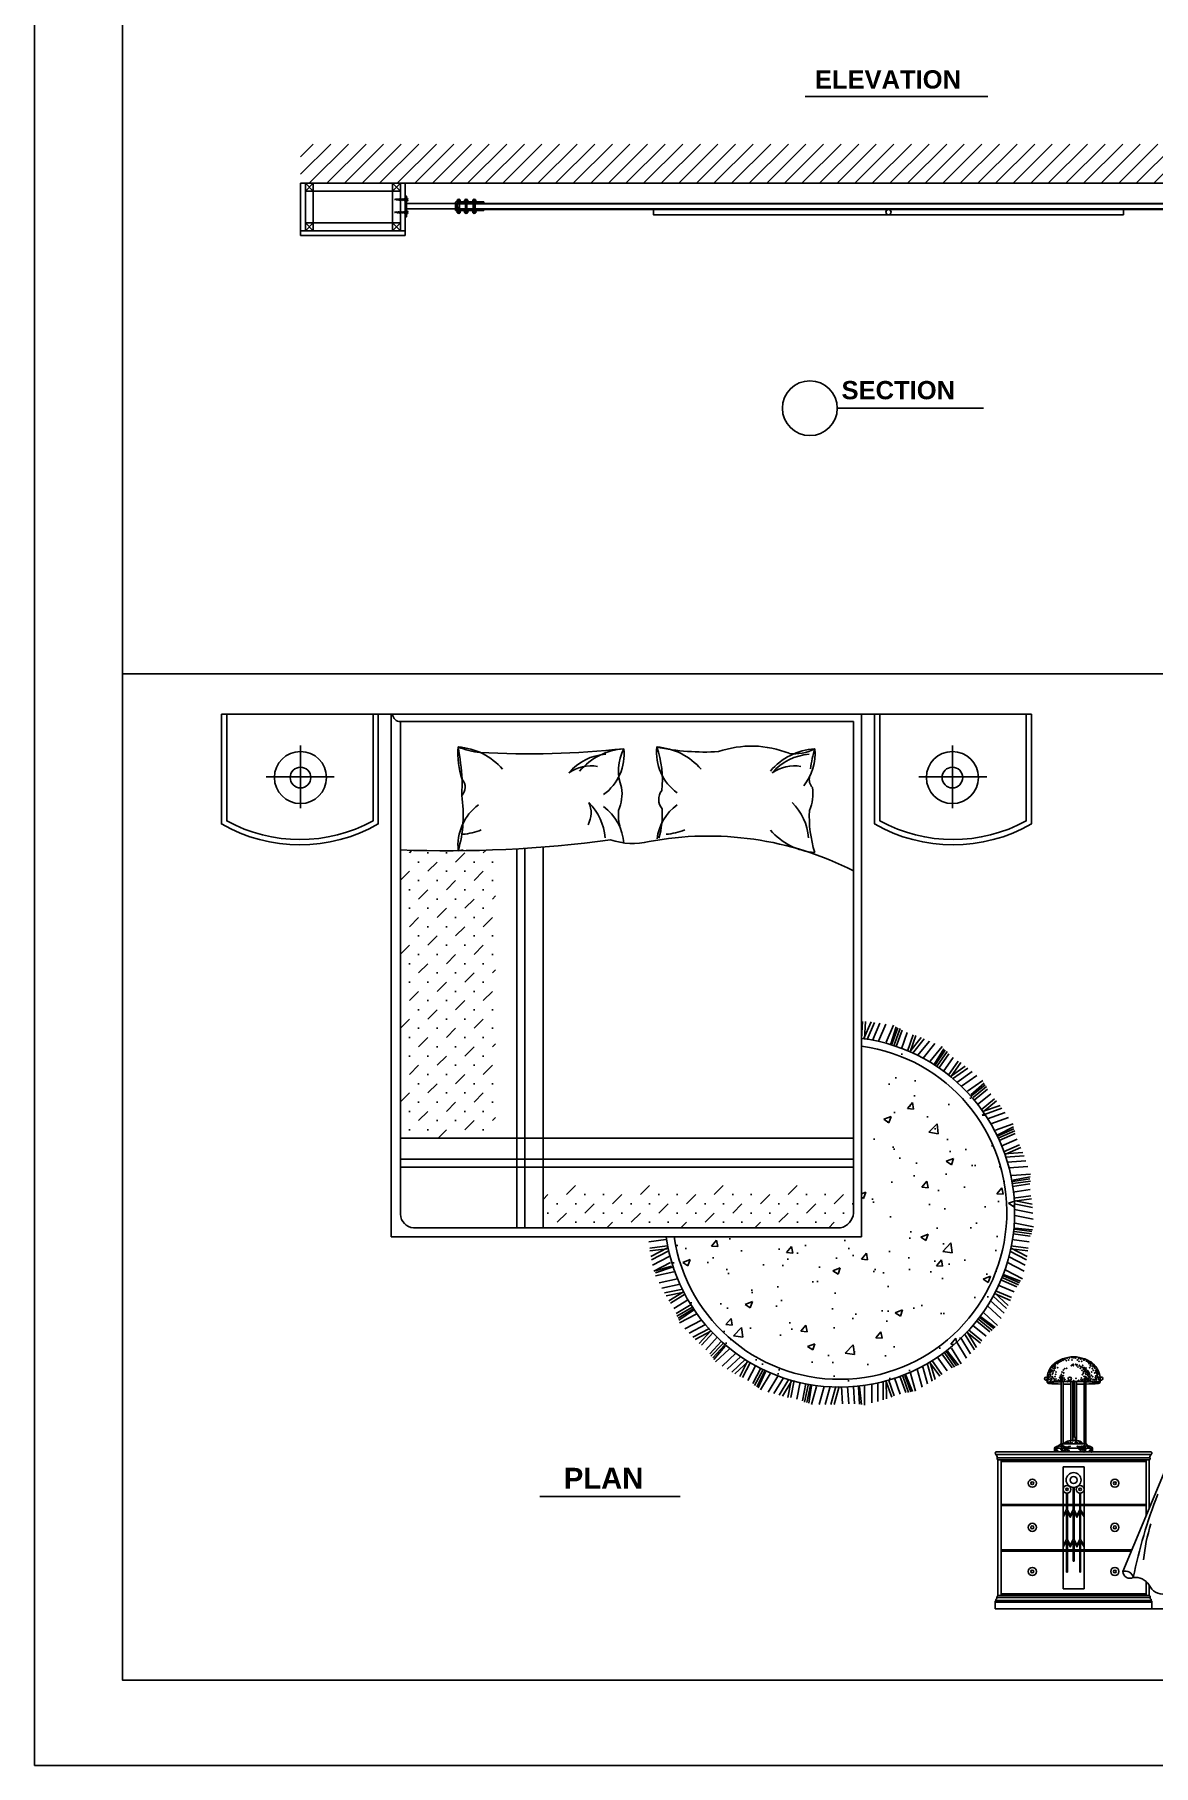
# Model space of a CAD drawing. Header units: inches. Extents: x 6.7 to 49.2, y 11 to 35.8.
# Drawn here: x 28.21 to 32.49, y 11.05 to 17.67 of the extents above; entities that cross this region are included whole.
import ezdxf

# ---------------------------------------------------------------- set-up
doc = ezdxf.new("R2010")
doc.units = ezdxf.units.IN
doc.header["$MEASUREMENT"] = 0
for name, color, linetype in [('02', 2, 'Continuous'), ('1', 1, 'Continuous'), ('4', 4, 'Continuous'), ('8', 8, 'Continuous'), ('kadrbm', 4, 'Continuous')]:
    doc.layers.add(name, color=color, linetype=linetype)
doc.styles.add('HT', font='swisseb.ttf')

# ---------------------------------------------------------------- blocks, each defined once
blk = doc.blocks.new('kadrbm')
at = {"layer": 'kadrbm', "color": 4}
blk.add_lwpolyline([(0, 0), (0, 24.7972), (21, 24.7972), (21, 0), (0, 0)], close=True, dxfattribs=at)
blk.add_lwpolyline([(20.6631, 0.3257), (20.6631, 24.4603), (0.3369, 24.4603), (0.3369, 0.3257), (20.6631, 0.3257)], dxfattribs=at)

msp = doc.modelspace()

# ---------------------------------------------------------------- hatches: boundary and pattern name
at = {"layer": '8'}
h = msp.add_hatch(dxfattribs=at)
h.set_pattern_fill('ANSI31', color=256, scale=0.015, style=0)
h.set_pattern_definition([(45, (-6.398453, 16.870983), (-0.03367596, 0.03367596), [])])
h.paths.add_polyline_path([(29.2278, 17.253), (29.2278, 17.103), (29.2578, 17.103), (33.7278, 17.103), (33.7278, 17.253)])
h = msp.add_hatch(dxfattribs=at)
h.set_pattern_fill('MUDST', color=256, scale=0.2, angle=45, style=0)
h.set_pattern_definition([(45, (24.16403, 7.15021), (0.03535534, 0.10606602), [0.05, -0.05, 0, -0.05, 0, -0.05])])
h.paths.add_polyline_path([(31.2939, 13.1037, 0.325595), (31.3439, 13.1606), (31.3439, 13.2658), (30.1561, 13.2658), (30.1561, 13.1037)])
h.paths.add_polyline_path([(29.9742, 14.5512, -0.019127), (29.6098, 14.5506), (29.6098, 13.4476), (29.9742, 13.4476)])
h = msp.add_hatch(dxfattribs=at)
h.set_pattern_fill('AR-CONC', color=256, scale=0.04, style=0)
h.set_pattern_definition([(50, (24.4121, -7.42463), (0.286904, -0.0251009), [0.03, -0.33]), (355, (24.4121, -7.42463), (-0.0555005, 0.300877), [0.024, -0.264]), (100.4514, (24.436, -7.42672), (0.2314038, 0.2757758), [0.025496, -0.280457]), (46.1842, (24.4121, -7.34463), (0.4268964, -0.0662076), [0.045, -0.495]), (96.6356, (24.44767, -7.35015), (0.373865, 0.389647), [0.038244, -0.420685]), (351.1842, (24.4121, -7.34463), (0.373865, 0.3896474), [0.036, -0.396]), (21, (24.4521, -7.36463), (0.2387628, -0.1610476), [0.03, -0.33]), (326, (24.4521, -7.36463), (0.097326, 0.29006), [0.024, -0.264]), (71.4514, (24.472, -7.37805), (0.336089, 0.1290122), [0.025496, -0.280457]), (37.5, (24.41209, -7.42463), (0.00486394, 0.13315754), [0, -0.2608, 0, -0.268, 0, -0.265]), (7.5, (24.4121, -7.42463), (0.1052278, 0.1577647), [0, -0.1528, 0, -0.2548, 0, -0.101]), (327.5, (24.32289, -7.42463), (0.21352897, -0.00902195), [0, -0.1, 0, -0.312, 0, -0.414]), (317.5, (24.2829, -7.42463), (0.2332745, 0.040042), [0, -0.13, 0, -0.2072, 0, -0.294])])
h.paths.add_polyline_path([(31.3748, 13.0701), (30.6268, 13.0701, 2.020977), (31.3748, 13.8293)])

# ---------------------------------------------------------------- linework, layer by layer
at = {"layer": '02'}
for p, q in [((31.1587, 17.4356), (31.8587, 17.4356)), ((29.2458, 17.103), (29.2458, 16.921)), ((29.2758, 17.103), (29.2458, 17.073)), ((29.2758, 17.073), (29.2458, 17.103)), ((29.2758, 17.103), (29.2758, 16.921)), ((29.5798, 17.103), (29.6098, 17.073)), ((29.5798, 17.073), (29.6098, 17.103)), ((29.5798, 17.103), (29.5798, 16.921)), ((29.6098, 17.103), (29.6098, 16.921)), ((29.5911, 17.0393), (29.5917, 17.0419)), ((29.5935, 17.0423), (29.5917, 17.0419)), ((29.5929, 17.04), (29.5935, 17.0423)), ((29.5929, 17.04), (29.5943, 17.039)), ((29.5949, 17.0416), (29.5935, 17.0423)), ((29.5943, 17.039), (29.5949, 17.0416)), ((29.5943, 17.039), (29.596, 17.0396)), ((29.5968, 17.0426), (29.5949, 17.0416)), ((29.596, 17.0396), (29.5968, 17.0426)), ((29.596, 17.0396), (29.5974, 17.0387)), ((29.5974, 17.0387), (29.5983, 17.042)), ((29.5974, 17.0387), (29.5992, 17.0393)), ((29.6001, 17.043), (29.5983, 17.042)), ((29.5992, 17.0393), (29.6001, 17.043)), ((29.5992, 17.0393), (29.6006, 17.0384)), ((29.6016, 17.0423), (29.6001, 17.043)), ((29.6006, 17.0384), (29.6016, 17.0425)), ((29.6006, 17.0384), (29.6024, 17.039)), ((29.6035, 17.0433), (29.6016, 17.0423)), ((29.6024, 17.039), (29.6035, 17.0433)), ((29.6038, 17.0381), (29.6049, 17.0426)), ((29.6038, 17.0381), (29.6056, 17.0387)), ((29.6068, 17.0436), (29.6049, 17.0426)), ((29.6056, 17.0387), (29.6068, 17.0436)), ((29.6056, 17.0387), (29.6069, 17.0378)), ((29.6082, 17.043), (29.6068, 17.0436)), ((29.6069, 17.0378), (29.6082, 17.043)), ((29.6101, 17.044), (29.6082, 17.043)), ((29.6087, 17.0384), (29.6101, 17.044)), ((29.6087, 17.0384), (29.6101, 17.0375)), ((29.6166, 17.0375), (29.6101, 17.044)), ((29.6101, 17.0375), (29.6115, 17.0432)), ((29.6101, 17.0375), (29.6119, 17.0383)), ((29.6119, 17.0383), (29.6134, 17.044)), ((29.6119, 17.0383), (29.6134, 17.0375)), ((29.6134, 17.0375), (29.6148, 17.0432)), ((29.6134, 17.0375), (29.6152, 17.0383)), ((29.6166, 17.044), (29.6148, 17.0432)), ((29.618, 17.0432), (29.6166, 17.044)), ((29.6166, 17.0375), (29.618, 17.0432)), ((29.6166, 17.0375), (29.6184, 17.0383)), ((29.6184, 17.0383), (29.6198, 17.044)), ((29.6184, 17.0383), (29.6198, 17.0375)), ((29.6263, 17.0375), (29.6198, 17.044)), ((29.6198, 17.0375), (29.6213, 17.0432)), ((29.6198, 17.0375), (29.6217, 17.0383)), ((29.6231, 17.044), (29.6213, 17.0432)), ((29.6217, 17.0383), (29.6231, 17.0375)), ((29.6245, 17.0432), (29.6231, 17.044)), ((29.6231, 17.0375), (29.6245, 17.0432)), ((29.6231, 17.0375), (29.6249, 17.0383)), ((29.6263, 17.044), (29.6245, 17.0432)), ((29.6249, 17.0383), (29.6263, 17.044)), ((29.638, 17.0414), (29.6263, 17.044)), ((29.6263, 17.0375), (29.6328, 17.0375)), ((29.6328, 17.0541), (29.6327, 17.0048)), ((29.8203, 17.0002), (29.8203, 17.0294)), ((29.8223, 17.0314), (29.9288, 17.0314)), ((29.8267, 17.0383), (29.8298, 16.9982)), ((29.8353, 17.01), (29.8353, 17.0314)), ((29.8584, 17.0383), (29.8584, 16.9913)), ((29.8643, 17.0383), (29.8643, 16.9913)), ((29.8865, 17.0383), (29.8896, 16.9982)), ((29.8951, 17.0099), (29.8951, 17.0314)), ((29.9288, 17.0264), (29.9288, 17.0314)), ((29.5911, 16.9902), (29.5917, 16.9928)), ((29.5935, 16.9932), (29.5917, 16.9928)), ((29.5929, 16.9908), (29.5935, 16.9932)), ((29.5929, 16.9908), (29.5943, 16.9899)), ((29.5949, 16.9925), (29.5935, 16.9932)), ((29.5943, 16.9899), (29.5949, 16.9925)), ((29.5943, 16.9899), (29.596, 16.9905)), ((29.5968, 16.9935), (29.5949, 16.9925)), ((29.596, 16.9905), (29.5968, 16.9935)), ((29.596, 16.9905), (29.5974, 16.9896)), ((29.5974, 16.9896), (29.5983, 16.9929)), ((29.5974, 16.9896), (29.5992, 16.9902)), ((29.6001, 16.9939), (29.5983, 16.9929)), ((29.5992, 16.9902), (29.6001, 16.9939)), ((29.5992, 16.9902), (29.6006, 16.9893)), ((29.6016, 16.9932), (29.6001, 16.9939)), ((29.6006, 16.9893), (29.6016, 16.9934)), ((29.6006, 16.9893), (29.6024, 16.9899)), ((29.6035, 16.9942), (29.6016, 16.9932)), ((29.6024, 16.9899), (29.6035, 16.9942)), ((29.6049, 16.9935), (29.6035, 16.9942)), ((29.6038, 16.989), (29.6049, 16.9935)), ((29.6038, 16.989), (29.6056, 16.9896)), ((29.6068, 16.9945), (29.6049, 16.9935)), ((29.6056, 16.9896), (29.6068, 16.9945)), ((29.6082, 16.9939), (29.6068, 16.9945)), ((29.6069, 16.9887), (29.6082, 16.9939)), ((29.6101, 16.9949), (29.6082, 16.9939)), ((29.6087, 16.9893), (29.6101, 16.9949)), ((29.6087, 16.9893), (29.6101, 16.9884)), ((29.6166, 16.9884), (29.6101, 16.9949)), ((29.6101, 16.9884), (29.6115, 16.9941)), ((29.6101, 16.9884), (29.6119, 16.9892)), ((29.6134, 16.9949), (29.6115, 16.9941)), ((29.6119, 16.9892), (29.6134, 16.9949)), ((29.6119, 16.9892), (29.6134, 16.9884)), ((29.6148, 16.9941), (29.6134, 16.9949)), ((29.6134, 16.9884), (29.6152, 16.9892)), ((29.6166, 16.9949), (29.6148, 16.9941)), ((29.6152, 16.9892), (29.6166, 16.9949)), ((29.618, 16.9941), (29.6166, 16.9949)), ((29.6166, 16.9884), (29.6184, 16.9892)), ((29.6184, 16.9892), (29.6198, 16.9949)), ((29.6184, 16.9892), (29.6198, 16.9884)), ((29.6263, 16.9884), (29.6198, 16.9949)), ((29.6198, 16.9884), (29.6213, 16.9941)), ((29.6198, 16.9884), (29.6217, 16.9892)), ((29.6231, 16.9949), (29.6213, 16.9941)), ((29.6217, 16.9892), (29.6231, 16.9949)), ((29.6217, 16.9892), (29.6231, 16.9884)), ((29.6245, 16.9941), (29.6231, 16.9949)), ((29.6231, 16.9884), (29.6249, 16.9892)), ((29.6263, 16.9949), (29.6245, 16.9941)), ((29.6249, 16.9892), (29.6263, 16.9949)), ((29.6328, 16.9949), (29.6263, 16.9949)), ((29.6263, 16.9884), (29.6328, 16.9884)), ((29.6328, 17.0254), (29.8203, 17.0254)), ((29.8203, 17.0048), (29.6328, 17.0048)), ((29.8223, 16.9982), (29.9288, 16.9982)), ((29.8259, 17.0267), (33.3228, 17.0254)), ((29.8259, 17.0027), (29.8259, 17.0267)), ((29.8259, 17.0237), (33.1304, 17.0237)), ((33.3228, 17.0048), (29.8259, 17.0057)), ((33.1304, 17.0027), (29.8259, 17.0027)), ((29.9288, 16.9982), (29.9288, 17.0024)), ((31.4028, 17.0057), (31.4028, 17.0027)), ((31.5528, 17.0057), (31.5528, 17.0027)), ((29.6278, 16.921), (29.2278, 16.921)), ((29.2758, 16.951), (29.2458, 16.921)), ((29.2758, 16.921), (29.2458, 16.951)), ((29.5798, 16.951), (29.6098, 16.921)), ((29.5798, 16.921), (29.6098, 16.951)), ((31.2819, 16.2418), (31.8419, 16.2418)), ((29.2272, 14.9509), (29.2272, 14.7104)), ((31.7224, 14.9509), (31.7224, 14.7104)), ((29.0956, 14.8307), (29.3561, 14.8307)), ((31.854, 14.8307), (31.5934, 14.8307)), ((30.0551, 14.5551), (30.0551, 13.1037)), ((30.0854, 14.5569), (30.0854, 13.1037)), ((30.1561, 14.5619), (30.1561, 13.1037)), ((31.3787, 13.8937), (31.3745, 13.8274)), ((31.3828, 13.8264), (31.4112, 13.8921)), ((31.3899, 13.8942), (31.3857, 13.8278)), ((31.3957, 13.8246), (31.4241, 13.8903)), ((31.4165, 13.8216), (31.4449, 13.8873)), ((31.4392, 13.8184), (31.4676, 13.8841)), ((31.4689, 13.8143), (31.4973, 13.88)), ((31.5068, 13.8737), (31.4873, 13.809)), ((31.5132, 13.8698), (31.4912, 13.8071)), ((31.5219, 13.867), (31.4992, 13.8045)), ((31.5297, 13.8604), (31.5078, 13.7976)), ((31.5499, 13.8515), (31.5279, 13.7888)), ((31.5722, 13.8428), (31.5503, 13.7801)), ((31.558, 13.7769), (31.6031, 13.8325)), ((31.5831, 13.8403), (31.5612, 13.7775)), ((31.5699, 13.7717), (31.615, 13.8273)), ((31.5891, 13.7633), (31.6342, 13.8189)), ((31.6102, 13.754), (31.6553, 13.8097)), ((31.6376, 13.742), (31.6827, 13.7976)), ((31.6902, 13.7891), (31.654, 13.732)), ((31.6952, 13.7836), (31.6572, 13.7291)), ((31.7029, 13.7785), (31.6642, 13.7245)), ((31.7087, 13.77), (31.6706, 13.7155)), ((31.7257, 13.7561), (31.6876, 13.7016)), ((31.7448, 13.7417), (31.7068, 13.6871)), ((31.7134, 13.682), (31.7718, 13.7234)), ((31.7546, 13.7363), (31.7166, 13.6817)), ((31.7234, 13.6738), (31.7818, 13.7152)), ((31.7396, 13.6605), (31.7981, 13.7019)), ((31.7574, 13.6459), (31.8158, 13.6873)), ((31.7806, 13.6269), (31.839, 13.6683)), ((31.8439, 13.6581), (31.7936, 13.6128)), ((31.8473, 13.6514), (31.7959, 13.6092)), ((31.8533, 13.6445), (31.8014, 13.6029)), ((31.8565, 13.6347), (31.8052, 13.5925)), ((31.8692, 13.6167), (31.8178, 13.5745)), ((31.8837, 13.5977), (31.8324, 13.5554)), ((31.8917, 13.5898), (31.8403, 13.5476)), ((31.8373, 13.5487), (31.9047, 13.5728)), ((31.8448, 13.5381), (31.9122, 13.5622)), ((31.8568, 13.5209), (31.9242, 13.545)), ((31.87, 13.5021), (31.9374, 13.5262)), ((31.8872, 13.4775), (31.9546, 13.5016)), ((31.9566, 13.4904), (31.896, 13.4605)), ((31.958, 13.4831), (31.8972, 13.4563)), ((31.962, 13.4748), (31.9008, 13.4488)), ((31.9625, 13.4645), (31.9016, 13.4377)), ((31.3439, 13.4476), (29.6098, 13.4476)), ((31.9698, 13.4438), (31.9089, 13.417)), ((31.9787, 13.4215), (31.9178, 13.3947)), ((31.9208, 13.3869), (31.9922, 13.3919)), ((31.9842, 13.4118), (31.9233, 13.385)), ((31.3439, 13.3668), (29.6098, 13.3668)), ((31.3439, 13.3365), (29.6098, 13.3365)), ((31.9251, 13.3747), (31.9965, 13.3797)), ((31.932, 13.3549), (32.0034, 13.3599)), ((31.9397, 13.3332), (32.0111, 13.3382)), ((31.9496, 13.3049), (32.021, 13.3099)), ((32.0185, 13.2721), (31.9527, 13.2627)), ((32.0199, 13.2986), (31.9534, 13.2861)), ((32.0193, 13.2912), (31.9535, 13.2818)), ((32.0208, 13.2821), (31.9549, 13.2735)), ((32.02, 13.2502), (31.9541, 13.2408)), ((32.0225, 13.2263), (31.9567, 13.2169)), ((31.9574, 13.2086), (32.0275, 13.1942)), ((31.9583, 13.1956), (32.0284, 13.1812)), ((32.0252, 13.2155), (31.9594, 13.2061)), ((31.9596, 13.1747), (32.0298, 13.1603)), ((31.9611, 13.1518), (32.0313, 13.1373)), ((31.9631, 13.1219), (32.0332, 13.1074)), ((30.5602, 13.0502), (30.6262, 13.0589)), ((32.0161, 13.0502), (31.9502, 13.0589)), ((32.0206, 13.0717), (31.9547, 13.0804)), ((32.0255, 13.0807), (31.9597, 13.0902)), ((32.0265, 13.0898), (31.9606, 13.0986)), ((32.029, 13.0969), (31.9617, 13.1027)), ((30.5642, 13.0265), (30.6301, 13.0352)), ((30.5645, 13.0154), (30.6304, 13.0241)), ((30.6317, 13.027), (30.5681, 12.9942)), ((30.6344, 13.0143), (30.5707, 12.9815)), ((30.6387, 12.9938), (30.5751, 12.961)), ((31.9376, 12.9938), (32.0012, 12.961)), ((31.942, 13.0143), (32.0056, 12.9815)), ((31.9446, 13.027), (32.0083, 12.9942)), ((32.0118, 13.0154), (31.9459, 13.0241)), ((32.0121, 13.0265), (31.9462, 13.0352)), ((30.6434, 12.9713), (30.5798, 12.9385)), ((30.5857, 12.9395), (30.6476, 12.9571)), ((30.5862, 12.932), (30.6503, 12.9535)), ((30.6566, 12.9353), (30.5865, 12.9206)), ((31.9834, 12.9001), (31.9202, 12.9239)), ((31.9267, 12.942), (31.9903, 12.9092)), ((31.9329, 12.9713), (31.9965, 12.9385)), ((30.6703, 12.9087), (30.6002, 12.894)), ((30.6808, 12.8882), (30.6108, 12.8736)), ((30.6904, 12.8696), (30.6203, 12.8549)), ((30.6963, 12.858), (30.6263, 12.8434)), ((30.6369, 12.8247), (30.6935, 12.8595)), ((31.8833, 12.8556), (31.9357, 12.8068)), ((31.9481, 12.8369), (31.887, 12.8631)), ((31.9584, 12.8587), (31.8972, 12.8848)), ((31.9685, 12.8781), (31.9074, 12.9043)), ((31.9757, 12.8855), (31.9149, 12.9124)), ((31.9791, 12.894), (31.918, 12.9202)), ((30.6437, 12.8159), (30.7003, 12.8507)), ((30.6556, 12.795), (30.7122, 12.8298)), ((30.6656, 12.7754), (30.7222, 12.8103)), ((30.6675, 12.7654), (30.7246, 12.7995)), ((30.6725, 12.7577), (30.7291, 12.7925)), ((30.675, 12.7506), (30.7309, 12.7886)), ((31.857, 12.8051), (31.9094, 12.7564)), ((31.8676, 12.8255), (31.92, 12.7767)), ((31.8773, 12.8441), (31.9297, 12.7953)), ((31.9448, 12.8263), (31.8837, 12.8524)), ((30.7419, 12.7728), (30.6784, 12.7398)), ((30.7623, 12.7508), (30.6988, 12.7178)), ((30.7779, 12.734), (30.7144, 12.701)), ((31.8511, 12.6898), (31.7993, 12.7315)), ((31.8662, 12.7058), (31.8144, 12.7475)), ((31.875, 12.711), (31.8238, 12.7533)), ((31.8806, 12.7183), (31.8288, 12.76)), ((31.8864, 12.7229), (31.8319, 12.763)), ((31.8431, 12.7786), (31.8955, 12.7298)), ((30.7922, 12.7186), (30.7287, 12.6856)), ((30.801, 12.7091), (30.7375, 12.6761)), ((30.7528, 12.661), (30.7979, 12.7098)), ((30.7617, 12.6543), (30.8068, 12.7031)), ((30.7788, 12.6374), (30.8239, 12.6862)), ((30.7937, 12.6213), (30.8388, 12.6701)), ((30.7983, 12.6121), (30.844, 12.6603)), ((31.7391, 12.6656), (31.7764, 12.6045)), ((31.7548, 12.6824), (31.7921, 12.6213)), ((31.7692, 12.6977), (31.8065, 12.6366)), ((31.8294, 12.6623), (31.7776, 12.7039)), ((31.778, 12.7071), (31.8153, 12.646)), ((31.8354, 12.6716), (31.7836, 12.7133)), ((30.8051, 12.606), (30.8503, 12.6548)), ((30.8094, 12.5999), (30.8531, 12.6515)), ((30.8679, 12.6393), (30.8156, 12.5904)), ((30.8934, 12.6237), (30.8412, 12.5747)), ((30.913, 12.6117), (30.8608, 12.5627)), ((30.9309, 12.6007), (30.8787, 12.5518)), ((30.942, 12.5939), (30.8898, 12.545)), ((30.9085, 12.5346), (30.9388, 12.5938)), ((30.9189, 12.5305), (30.9492, 12.5897)), ((31.6366, 12.5925), (31.656, 12.5236)), ((31.6823, 12.5429), (31.6437, 12.597)), ((31.7023, 12.5561), (31.6637, 12.6102)), ((31.7211, 12.5675), (31.6825, 12.6216)), ((31.731, 12.5701), (31.6931, 12.6247)), ((31.7384, 12.5756), (31.6998, 12.6297)), ((31.7452, 12.5785), (31.7036, 12.6318)), ((31.7185, 12.6438), (31.7558, 12.5827)), ((30.9399, 12.5189), (30.9702, 12.5781)), ((30.9586, 12.5074), (30.9889, 12.5666)), ((30.9655, 12.4998), (30.9965, 12.5586)), ((30.9738, 12.4958), (31.0041, 12.555)), ((30.9795, 12.491), (31.0076, 12.5525)), ((31.0252, 12.5448), (30.9881, 12.4836)), ((31.054, 12.5366), (31.0169, 12.4754)), ((31.0761, 12.5303), (31.039, 12.4691)), ((31.0963, 12.5246), (31.0592, 12.4634)), ((31.5229, 12.4676), (31.5003, 12.5301)), ((31.5441, 12.4734), (31.5215, 12.536)), ((31.5544, 12.4732), (31.5326, 12.536)), ((31.5629, 12.4766), (31.5403, 12.5391)), ((31.5703, 12.4775), (31.5446, 12.5401)), ((31.5622, 12.5476), (31.5816, 12.4787)), ((31.5879, 12.5631), (31.6073, 12.4942)), ((31.6075, 12.575), (31.627, 12.5061)), ((31.6255, 12.5858), (31.6449, 12.5169)), ((31.6739, 12.5355), (31.6353, 12.5896)), ((31.1088, 12.5211), (31.0717, 12.4598)), ((31.0926, 12.4549), (31.1058, 12.52)), ((31.1037, 12.4538), (31.1169, 12.519)), ((31.127, 12.4482), (31.1402, 12.5134)), ((31.1482, 12.4422), (31.1614, 12.5074)), ((31.1569, 12.4367), (31.1709, 12.5017)), ((31.1659, 12.4351), (31.1791, 12.5003)), ((31.1727, 12.4321), (31.1832, 12.4989)), ((31.2022, 12.4962), (31.183, 12.4272)), ((31.2322, 12.4961), (31.213, 12.4271)), ((31.2551, 12.496), (31.2359, 12.4271)), ((31.2761, 12.496), (31.2569, 12.427)), ((31.2891, 12.4959), (31.2699, 12.427)), ((31.3023, 12.4298), (31.2975, 12.4961)), ((31.3263, 12.4307), (31.3214, 12.497)), ((31.3483, 12.4306), (31.3434, 12.4969)), ((31.3673, 12.4286), (31.3624, 12.4949)), ((31.3746, 12.4275), (31.3667, 12.4947)), ((31.3857, 12.4972), (31.3859, 12.4256)), ((31.4146, 12.5051), (31.4147, 12.4336)), ((31.4368, 12.5113), (31.4369, 12.4397)), ((31.457, 12.5169), (31.4571, 12.4453)), ((31.49, 12.4554), (31.4674, 12.5179)), ((31.4695, 12.5203), (31.4696, 12.4488)), ((31.5001, 12.4602), (31.4775, 12.5227)), ((32.1391, 12.2765), (32.1391, 12.5147)), ((32.1463, 12.2765), (32.1463, 12.5149)), ((32.176, 12.2892), (32.176, 12.5154)), ((32.1832, 12.2901), (32.1832, 12.5154)), ((32.1902, 12.3031), (32.1902, 12.5154)), ((32.1974, 12.2901), (32.1974, 12.5154)), ((32.2262, 12.2765), (32.2262, 12.5149)), ((32.2334, 12.2765), (32.2334, 12.5147)), ((32.1138, 12.2604), (32.2587, 12.2604)), ((31.8891, 12.2368), (32.4834, 12.2368)), ((31.8943, 12.2238), (32.4782, 12.2238)), ((31.8966, 12.2158), (32.4759, 12.2158)), ((31.9086, 12.2158), (31.9086, 11.6958)), ((31.9086, 12.2093), (32.4639, 12.2093)), ((32.4639, 12.2158), (32.4639, 12.0028)), ((32.1463, 12.1893), (32.1463, 12.0453)), ((32.1463, 12.1893), (32.2263, 12.1893)), ((32.2263, 12.1893), (32.2263, 12.0453)), ((30.1428, 12.0752), (30.6808, 12.0752)), ((32.1596, 12.088), (32.1596, 12.0453)), ((32.1626, 12.088), (32.1626, 12.0453)), ((32.1849, 12.1099), (32.1849, 12.0453)), ((32.1879, 12.1099), (32.1879, 12.0453)), ((32.21, 12.088), (32.21, 12.0453)), ((32.213, 12.088), (32.213, 12.0453)), ((31.9086, 12.0453), (32.4639, 12.0453)), ((31.9086, 12.0403), (32.4639, 12.0403)), ((32.1463, 12.0403), (32.1463, 11.8713)), ((32.1596, 12.0403), (32.1596, 12.0251)), ((32.1596, 12.0192), (32.1596, 11.9107)), ((32.1626, 12.0403), (32.1626, 12.0244)), ((32.1626, 12.0178), (32.1626, 11.9108)), ((32.1849, 12.0403), (32.1849, 12.0246)), ((32.1849, 12.018), (32.1849, 11.911)), ((32.1879, 12.0403), (32.1879, 12.0244)), ((32.1879, 12.0178), (32.1879, 11.9108)), ((32.21, 12.0403), (32.21, 12.0246)), ((32.21, 12.018), (32.21, 11.911)), ((32.213, 12.0403), (32.213, 12.0248)), ((32.213, 12.019), (32.213, 11.9105)), ((32.2263, 12.0403), (32.2263, 11.8713)), ((31.9086, 11.8713), (32.4091, 11.8713)), ((31.9086, 11.8663), (32.4091, 11.8663)), ((32.1463, 11.8663), (32.1463, 11.7223)), ((32.1596, 11.9048), (32.1596, 11.8713)), ((32.1596, 11.8663), (32.1596, 11.7863)), ((32.1626, 11.9042), (32.1626, 11.8713)), ((32.1626, 11.8663), (32.1626, 11.7863)), ((32.1849, 11.9044), (32.1849, 11.8713)), ((32.1849, 11.8663), (32.1849, 11.8277)), ((32.1879, 11.9042), (32.1879, 11.8713)), ((32.1879, 11.8663), (32.1879, 11.8277)), ((32.21, 11.9044), (32.21, 11.8713)), ((32.21, 11.8663), (32.21, 11.7863)), ((32.213, 11.9046), (32.213, 11.8713)), ((32.213, 11.8663), (32.213, 11.7863)), ((32.2263, 11.8663), (32.2263, 11.7223)), ((32.1849, 11.8277), (32.1879, 11.8277)), ((32.1596, 11.7863), (32.1626, 11.7863)), ((32.21, 11.7863), (32.213, 11.7863)), ((32.4639, 11.7502), (32.4639, 11.6958)), ((31.8863, 11.6703), (32.4863, 11.6703)), ((31.8887, 11.6776), (32.4838, 11.6776)), ((31.8927, 11.6893), (32.4798, 11.6892)), ((31.9086, 11.7023), (32.4639, 11.7023)), ((32.1463, 11.7223), (32.2263, 11.7223))]:
    msp.add_line(p, q, dxfattribs=at)
for points in [[(29.2458, 17.073), (29.6098, 17.073)], [(29.6328, 17.0254), (29.6328, 17.0541), (29.6278, 17.0541)], [(29.8358, 16.9982), (29.8358, 17.0314)], [(29.8694, 17.0314), (29.8694, 17.0334), (29.8534, 17.0334), (29.8534, 17.0314)], [(29.8644, 16.9982), (29.8644, 17.0314)], [(29.9006, 17.0314), (29.9006, 17.0334), (29.8846, 17.0334), (29.8846, 17.0314)], [(29.8956, 16.9982), (29.8956, 17.0314)], [(29.6278, 16.9741), (29.6328, 16.9741), (29.6328, 17.0048)], [(29.8358, 17.01), (29.8298, 17.01)], [(29.8694, 16.9982), (29.8694, 16.9962), (29.8534, 16.9962), (29.8534, 16.9982)], [(29.8644, 17.0099), (29.8584, 17.0099)], [(29.9006, 16.9982), (29.9006, 16.9962), (29.8846, 16.9962), (29.8846, 16.9982)], [(29.8956, 17.0099), (29.8896, 17.0099)], [(30.5778, 17.0027), (30.5778, 16.9827), (32.3778, 16.9827)], [(32.3778, 16.9827), (32.3778, 17.0027)], [(29.2458, 16.951), (29.6098, 16.951)], [(32.1596, 12.0251), (32.1463, 12.0027)], [(32.1596, 12.0192), (32.1463, 11.9969)], [(32.1849, 12.0246), (32.1737, 12.0026), (32.1626, 12.0244)], [(32.1849, 12.018), (32.1737, 11.9959), (32.1626, 12.0178)], [(32.21, 12.0246), (32.1989, 12.0028), (32.1879, 12.0244)], [(32.21, 12.018), (32.1989, 11.9962), (32.1879, 12.0178)], [(32.2263, 12.0027), (32.213, 12.0248)], [(32.2263, 11.9969), (32.213, 12.019)], [(32.1596, 11.9107), (32.1463, 11.8883)], [(32.1596, 11.9048), (32.1463, 11.8825)], [(32.1849, 11.911), (32.1737, 11.889), (32.1626, 11.9108)], [(32.1849, 11.9044), (32.1737, 11.8823), (32.1626, 11.9042)], [(32.21, 11.911), (32.1989, 11.8892), (32.1879, 11.9108)], [(32.21, 11.9044), (32.1989, 11.8826), (32.1879, 11.9042)], [(32.2263, 11.8883), (32.213, 11.9105)], [(32.2263, 11.8825), (32.213, 11.9046)]]:
    msp.add_lwpolyline(points, dxfattribs=at)
for points in [[(29.6328, 17.0472, -0.322801), (29.638, 17.0414), (29.6347, 17.0414), (29.6347, 17.04), (29.638, 17.04)], [(29.638, 17.04, -0.320716), (29.6328, 17.0342)], [(29.8389, 17.0334), (29.8389, 17.0383, 0.414214), (29.8383, 17.0389, 0.152179), (29.8363, 17.0389, 0.414214), (29.8357, 17.0383, 0.414214), (29.8351, 17.0389, 0.106972), (29.8304, 17.0389, 0.414214), (29.8298, 17.0383, 0.414214), (29.8291, 17.0389, 0.163695), (29.8273, 17.0389, 0.414214), (29.8267, 17.0383), (29.8267, 17.0334)], [(29.8676, 17.0334), (29.8676, 17.0383, 0.414214), (29.8669, 17.0389, 0.152179), (29.865, 17.0389, 0.999204), (29.8637, 17.0389, 0.106972), (29.859, 17.0389, 0.999204), (29.8578, 17.0389, 0.163695), (29.8559, 17.0389, 0.414214), (29.8553, 17.0383), (29.8553, 17.0334)], [(29.8987, 17.0334), (29.8987, 17.0383, 0.414214), (29.8981, 17.0389, 0.152179), (29.8961, 17.0389, 0.414214), (29.8955, 17.0383, 0.414214), (29.8949, 17.0389, 0.106972), (29.8901, 17.0389, 1.000111), (29.8889, 17.0389, 0.163695), (29.8871, 17.0389, 0.414214), (29.8865, 17.0383), (29.8865, 17.0334)], [(29.6328, 16.9981, -0.322801), (29.638, 16.9923), (29.6347, 16.9923), (29.6347, 16.9909), (29.638, 16.9909)], [(29.638, 16.9909, -0.320716), (29.6328, 16.9851)], [(29.8389, 16.9962), (29.8389, 16.9913, -0.414214), (29.8383, 16.9907, -0.152179), (29.8363, 16.9907, -0.414214), (29.8357, 16.9913, -0.414214), (29.8351, 16.9907, -0.106972), (29.8304, 16.9907, -0.414214), (29.8298, 16.9913, -0.414214), (29.8291, 16.9907, -0.163695), (29.8273, 16.9907, -0.414214), (29.8267, 16.9913), (29.8267, 16.9962)], [(29.8676, 16.9962), (29.8676, 16.9913, -0.414214), (29.8669, 16.9907, -0.152179), (29.865, 16.9907, -1.000908), (29.8637, 16.9907, -0.106972), (29.859, 16.9907, -1.000908), (29.8578, 16.9907, -0.163695), (29.8559, 16.9907, -0.414214), (29.8553, 16.9913), (29.8553, 16.9962)], [(29.8987, 16.9962), (29.8987, 16.9913, -0.414214), (29.8981, 16.9907, -0.152179), (29.8961, 16.9907, -0.414214), (29.8955, 16.9913, -0.414214), (29.8949, 16.9907, -0.106972), (29.8901, 16.9907, -1.000908), (29.8889, 16.9907, -0.163695), (29.8871, 16.9907, -0.414214), (29.8865, 16.9913), (29.8865, 16.9962)], [(28.9448, 15.0701), (28.9448, 14.6619, 0.256108), (29.5048, 14.6619), (29.5048, 15.0701)], [(32.0048, 15.0701), (32.0048, 14.6619, -0.256108), (31.4448, 14.6619), (31.4448, 15.0701)], [(31.3439, 14.4705, 0.165988), (30.5613, 14.5827, -0.137674), (30.414, 14.5891, -0.042319), (29.6098, 14.5506)], [(32.2875, 12.5121, 0.211623), (32.2668, 12.5783, 0.394402), (32.1057, 12.5783, 0.211623), (32.085, 12.5121)], [(32.085, 12.5121, 0.261126), (32.0915, 12.5078, 0.006576), (32.1391, 12.506, 0.006576)], [(32.1463, 12.5058, 0.004096), (32.176, 12.5054, 0.004096)], [(32.1832, 12.5054, 0.000961), (32.1902, 12.5054, 0.000961)], [(32.1974, 12.5054, 0.003969), (32.2262, 12.5058, 0.003969)], [(32.2334, 12.506, 0.006413), (32.2799, 12.5078, 0.32566), (32.2875, 12.5121)], [(32.2587, 12.2458), (32.2587, 12.2604, 0.257824), (32.2451, 12.2683, -0.183308), (32.2348, 12.2765), (32.1377, 12.2765), (32.1274, 12.2683, 0.257824), (32.1138, 12.2604), (32.1138, 12.2458)], [(32.2224, 12.2765, 0.279541), (32.2043, 12.2886, 0.105641), (32.1683, 12.2886, 0.279541), (32.1501, 12.2765)]]:
    msp.add_lwpolyline(points, format="xyb", dxfattribs=at)
for points in [[(29.8248, 17.0314), (29.8408, 17.0314), (29.8408, 17.0334), (29.8248, 17.0334)], [(29.8248, 16.9982), (29.8408, 16.9982), (29.8408, 16.9962), (29.8248, 16.9962)]]:
    msp.add_lwpolyline(points, close=True, dxfattribs=at)
for centre, radius in [((31.4778, 16.9927), 0.01), ((31.1769, 16.2418), 0.105), ((29.2272, 14.8279), 0.0996), ((31.7224, 14.8279), 0.0996), ((29.2272, 14.8279), 0.0396), ((31.7224, 14.8279), 0.0396), ((32.1717, 12.5266), 0.00614), ((32.0283, 12.1263), 0.0155), ((32.0283, 12.1263), 0.00548), ((32.1864, 12.1384), 0.0285), ((32.1864, 12.1384), 0.0135), ((32.3442, 12.1263), 0.0155), ((32.3442, 12.1263), 0.00548), ((32.1611, 12.1028), 0.0148), ((32.1611, 12.1028), 0.00481), ((32.2114, 12.1028), 0.0148), ((32.2114, 12.1028), 0.00481), ((32.0283, 11.9573), 0.0155), ((32.0283, 11.9573), 0.00548), ((32.3442, 11.9573), 0.0155), ((32.3442, 11.9573), 0.00548), ((32.0283, 11.7883), 0.0155), ((32.3442, 11.7883), 0.0155), ((32.0283, 11.7883), 0.00548), ((32.3442, 11.7883), 0.00548)]:
    msp.add_circle(centre, radius, dxfattribs=at)
for centre, radius, start, end in [((29.586, 17.0549), 0.0143, 275.58219, 293.67738), ((29.5864, 17.0326), 0.00818, 55.12389, 83.1747), ((29.8223, 17.0294), 0.002, 90, 180), ((29.8328, 17.035), 0.00702, 31.10193, 148.89807), ((29.8614, 17.035), 0.00702, 31.10193, 148.89807), ((29.8926, 17.035), 0.00702, 31.10193, 148.89807), ((29.586, 17.0058), 0.0143, 275.58219, 293.67738), ((29.5864, 16.9835), 0.00818, 55.12389, 83.1747), ((29.8223, 17.0002), 0.002, 180, 270), ((29.8328, 16.9946), 0.00702, 211.10193, 328.89807), ((29.8614, 16.9946), 0.00702, 211.10193, 328.89807), ((29.8926, 16.9946), 0.00702, 211.10193, 328.89807), ((30.1384, 14.9197), 0.3085, 175.30484, 198.69419), ((29.9437, 15.2173), 0.2948, 247.51785, 264.26696), ((29.8139, 14.7006), 0.245, 40.4189, 85.9871), ((28.2156, 14.6836), 1.6364, 4.80985, 9.18918), ((30.1022, 18.2991), 3.3803, 266.81337, 276.16021), ((30.4101, 14.7136), 0.2041, 94.0129, 139.5811), ((30.4821, 14.6939), 0.245, 94.0129, 139.5811), ((30.2716, 14.9184), 0.1943, 306.5711, 5.88998), ((30.6207, 14.8547), 0.1767, 151.77364, 201.69827), ((30.7844, 14.925), 0.1943, 174.11002, 233.4289), ((30.7729, 15.7816), 0.8561, 257.74383, 273.62843), ((30.574, 14.7006), 0.245, 40.4189, 85.9871), ((30.2339, 14.8206), 0.3783, 353.49469, 19.18669), ((30.9532, 14.5605), 0.3878, 68.20259, 108.9817), ((31.2127, 14.6939), 0.245, 94.0129, 139.5811), ((31.1886, 14.7136), 0.2041, 94.0129, 139.5811), ((31.12, 15.0751), 0.1563, 261.59582, 298.90918), ((31.0023, 14.9184), 0.1943, 320.94042, 5.88999), ((31.6916, 14.7924), 0.517, 163.60457, 172.3273), ((30.3386, 14.7272), 0.1455, 79.82604, 125.26665), ((31.1171, 14.7272), 0.1455, 79.82604, 125.26665), ((29.8132, 14.7909), 0.0446, 314.4736, 42.17134), ((27.4851, 14.8666), 2.3618, 357.39054, 358.88764), ((30.2898, 14.7673), 0.1681, 337.01696, 7.53676), ((30.6529, 14.7442), 0.0547, 142.08329, 220.902), ((31.2205, 14.8208), 0.0459, 165.35061, 223.26844), ((31.0204, 14.7673), 0.1681, 337.01696, 7.53676), ((30.0243, 14.5676), 0.1943, 126.5711, 185.88998), ((29.3546, 14.684), 0.4956, 344.0243, 8.70709), ((30.2434, 14.6935), 0.0962, 331.37164, 24.1267), ((30.17, 14.5763), 0.2246, 5.35766, 44.16478), ((30.2716, 14.5609), 0.1943, 4.31813, 53.4289), ((30.7844, 14.5676), 0.1943, 126.5711, 172.36406), ((30.9485, 14.5763), 0.2246, 5.35766, 44.16478), ((30.6273, 14.6864), 0.1834, 175.22328, 196.23004), ((30.2823, 14.6879), 0.3299, 343.79543, 3.55541), ((31.6298, 14.6777), 0.4552, 176.98015, 197.47897), ((29.8302, 14.8484), 0.2383, 274.48364, 291.935), ((30.6087, 14.8484), 0.2383, 274.48364, 291.935), ((31.2127, 14.7854), 0.245, 220.4189, 265.9871), ((30.0944, 12.7804), 1.7868, 97.85852, 98.47626), ((29.8139, 14.792), 0.245, 274.0129, 278.34166), ((31.2905, 13.1643), 0.6703, 188.07911, 82.77241), ((31.2905, 13.1643), 0.6403, 188.46037, 82.43182), ((32.0812, 12.5266), 0.00614, 48.47685, 302.45151), ((32.2921, 12.5266), 0.00614, 228.34306, 140.63339), ((32.1863, 10.9554), 1.56, 86.27884, 93.72116), ((32.1862, 12.2965), 0.00771, 306.76193, 112.33487), ((34.3269, 11.3754), 1.9516, 158.71803, 168.47526), ((33.0871, 11.7764), 0.6353, 162.19455, 174.87476)]:
    msp.add_arc(centre, radius, start, end, dxfattribs=at)
for p in [(32.1211, 12.5899), (32.1275, 12.5909), (32.133, 12.5899), (32.1363, 12.594), (32.1394, 12.5945), (32.1437, 12.6014), (32.1458, 12.5973), (32.1487, 12.5989), (32.1537, 12.6002), (32.1587, 12.5954), (32.1614, 12.6046), (32.1678, 12.5982), (32.1696, 12.6055), (32.1797, 12.6064), (32.1806, 12.5982), (32.1852, 12.6064), (32.1907, 12.6064), (32.1944, 12.6055), (32.2008, 12.5982), (32.2063, 12.6037), (32.2072, 12.5927), (32.2136, 12.6018), (32.2144, 12.6039), (32.2169, 12.6026), (32.2173, 12.5927), (32.2231, 12.6014), (32.2243, 12.5977), (32.228, 12.5977), (32.2347, 12.5945), (32.2367, 12.594), (32.2411, 12.5899), (32.2466, 12.5909), (32.253, 12.5899), (32.088, 12.5284), (32.0882, 12.5369), (32.0882, 12.5296), (32.0904, 12.5407), (32.0918, 12.5305), (32.0927, 12.536), (32.0927, 12.5241), (32.0942, 12.5482), (32.0946, 12.5543), (32.0964, 12.5497), (32.0964, 12.5433), (32.0966, 12.5482), (32.0973, 12.5415), (32.0979, 12.5506), (32.0982, 12.5625), (32.0991, 12.537), (32.1001, 12.5277), (32.1004, 12.5568), (32.1004, 12.5296), (32.1016, 12.5531), (32.1028, 12.5579), (32.1028, 12.5241), (32.1037, 12.568), (32.1046, 12.5689), (32.1053, 12.5444), (32.1053, 12.5345), (32.1065, 12.5726), (32.1066, 12.5581), (32.1074, 12.5479), (32.1074, 12.5287), (32.1078, 12.5667), (32.1078, 12.5531), (32.1101, 12.5744), (32.1103, 12.5259), (32.1115, 12.5643), (32.112, 12.5588), (32.1128, 12.5779), (32.1129, 12.5726), (32.1138, 12.5808), (32.1138, 12.5241), (32.1147, 12.5341), (32.1165, 12.5816), (32.1165, 12.5754), (32.1165, 12.5667), (32.1177, 12.5432), (32.1184, 12.5524), (32.1189, 12.5246), (32.1193, 12.5854), (32.1248, 12.5835), (32.1257, 12.5689), (32.1264, 12.5878), (32.1326, 12.5308), (32.1351, 12.537), (32.1363, 12.5271), (32.1388, 12.5358), (32.1388, 12.5333), (32.1388, 12.5284), (32.14, 12.5432), (32.1425, 12.5519), (32.1437, 12.537), (32.1437, 12.5308), (32.1437, 12.5271), (32.1475, 12.5593), (32.1475, 12.5383), (32.1487, 12.5494), (32.1487, 12.5482), (32.1499, 12.5296), (32.1524, 12.5643), (32.1598, 12.5655), (32.1772, 12.5766), (32.1809, 12.5804), (32.1859, 12.5816), (32.1859, 12.5766), (32.1945, 12.5816), (32.1953, 12.5277), (32.1983, 12.5766), (32.1995, 12.5804), (32.2026, 12.5716), (32.2082, 12.5779), (32.2119, 12.5729), (32.2119, 12.5655), (32.2163, 12.5287), (32.2173, 12.5707), (32.2182, 12.5588), (32.22, 12.568), (32.22, 12.5424), (32.2209, 12.578), (32.2218, 12.5698), (32.2228, 12.5241), (32.2231, 12.5519), (32.2237, 12.5469), (32.2246, 12.5671), (32.2255, 12.5618), (32.2264, 12.5351), (32.228, 12.568), (32.228, 12.5556), (32.228, 12.5246), (32.2282, 12.5534), (32.2301, 12.5616), (32.2301, 12.5296), (32.2319, 12.5561), (32.2319, 12.5469), (32.233, 12.5345), (32.233, 12.5296), (32.2337, 12.5671), (32.2337, 12.5625), (32.2337, 12.5241), (32.2342, 12.5432), (32.2347, 12.5524), (32.2367, 12.5308), (32.2392, 12.557), (32.2392, 12.5506), (32.2392, 12.5424), (32.2401, 12.5442), (32.2401, 12.525), (32.2411, 12.5378), (32.242, 12.5561), (32.242, 12.5433), (32.2429, 12.5451), (32.2438, 12.5332), (32.2447, 12.5506), (32.2447, 12.5277), (32.2454, 12.5841), (32.2456, 12.5351), (32.2466, 12.5878), (32.2466, 12.5432), (32.2475, 12.5442), (32.2475, 12.536), (32.2484, 12.5689), (32.2491, 12.5333), (32.2493, 12.5835), (32.2503, 12.5766), (32.2528, 12.5828), (32.253, 12.5753), (32.253, 12.5259), (32.2539, 12.5396), (32.2548, 12.5854), (32.2557, 12.5524), (32.2575, 12.5652), (32.2594, 12.5341), (32.2603, 12.5808), (32.2603, 12.5241), (32.2612, 12.5771), (32.2612, 12.5726), (32.2621, 12.5588), (32.264, 12.5744), (32.2652, 12.5717), (32.2667, 12.5479), (32.2676, 12.5726), (32.2677, 12.5655), (32.2701, 12.5308), (32.2713, 12.5579), (32.2713, 12.5241), (32.2714, 12.5519), (32.2714, 12.537), (32.274, 12.5277), (32.2751, 12.5506), (32.2751, 12.5457), (32.2759, 12.5625), (32.2763, 12.5544), (32.2763, 12.5395), (32.2763, 12.5358), (32.2763, 12.5308), (32.2768, 12.5415), (32.2777, 12.5497), (32.2786, 12.5341), (32.2795, 12.5543), (32.2813, 12.546), (32.2813, 12.5241), (32.2823, 12.5305), (32.2823, 12.5241), (32.2859, 12.5369), (32.2868, 12.5305), (32.2868, 12.5241), (32.0873, 12.5204), (32.0873, 12.5168), (32.0873, 12.5131), (32.0964, 12.5149), (32.0991, 12.5209), (32.1004, 12.5172), (32.1016, 12.5222), (32.1074, 12.5159), (32.1129, 12.5177), (32.1189, 12.5184), (32.1251, 12.5172), (32.1276, 12.5209), (32.1326, 12.5184), (32.1363, 12.5222), (32.1375, 12.5172), (32.1388, 12.5222), (32.1437, 12.5234), (32.1437, 12.5184), (32.1512, 12.5234), (32.1512, 12.5184), (32.1524, 12.516), (32.1537, 12.5222), (32.1598, 12.516), (32.1623, 12.5147), (32.166, 12.5197), (32.1761, 12.5223), (32.187, 12.5186), (32.2008, 12.5168), (32.2054, 12.5195), (32.2145, 12.5223), (32.2145, 12.5177), (32.2181, 12.5197), (32.2182, 12.5159), (32.2218, 12.5177), (32.2273, 12.5186), (32.2282, 12.5195), (32.2319, 12.5186), (32.2383, 12.5223), (32.2401, 12.5186), (32.2429, 12.5234), (32.2429, 12.5186), (32.2466, 12.5213), (32.2502, 12.5177), (32.2516, 12.5222), (32.253, 12.5168), (32.259, 12.5123), (32.2612, 12.5177), (32.2652, 12.5222), (32.2677, 12.516), (32.2726, 12.5222), (32.2731, 12.5177), (32.2777, 12.5149), (32.2832, 12.5168), (32.2868, 12.5204), (32.2868, 12.5168), (32.2868, 12.5131), (32.115, 12.2588), (32.124, 12.2641), (32.1269, 12.2664), (32.1333, 12.2684), (32.1359, 12.2693), (32.14, 12.269), (32.14, 12.2673), (32.1412, 12.2739), (32.1423, 12.2675), (32.1432, 12.2696), (32.1444, 12.2754), (32.1482, 12.2649), (32.1489, 12.2689), (32.1508, 12.2629), (32.1519, 12.2635), (32.1528, 12.2777), (32.1534, 12.2643), (32.1543, 12.2815), (32.157, 12.2649), (32.1607, 12.2795), (32.161, 12.2853), (32.1611, 12.2633), (32.1633, 12.2867), (32.1646, 12.2649), (32.1648, 12.2806), (32.1671, 12.2806), (32.1676, 12.2664), (32.1685, 12.2882), (32.1722, 12.2674), (32.1741, 12.2809), (32.1755, 12.2882), (32.1799, 12.2812), (32.1825, 12.2888), (32.1843, 12.2885), (32.188, 12.2888), (32.1924, 12.2894), (32.1926, 12.2812), (32.1961, 12.2882), (32.1985, 12.2809), (32.1999, 12.2882), (32.2004, 12.2674), (32.2022, 12.2803), (32.2049, 12.2664), (32.206, 12.2879), (32.2078, 12.2859), (32.2098, 12.2806), (32.2099, 12.2659), (32.2115, 12.2633), (32.214, 12.2659), (32.215, 12.2629), (32.2156, 12.2821), (32.2171, 12.2798), (32.2175, 12.2669), (32.2197, 12.2777), (32.2206, 12.2635), (32.2217, 12.2632), (32.2236, 12.2689), (32.2264, 12.2658), (32.2273, 12.269), (32.2281, 12.2754), (32.2302, 12.2675), (32.2325, 12.2678), (32.2357, 12.2707), (32.2372, 12.2707), (32.2407, 12.2667), (32.2427, 12.2658), (32.2468, 12.2658), (32.2573, 12.2594), (32.115, 12.2492), (32.115, 12.2478), (32.1153, 12.2539), (32.1167, 12.2562), (32.1182, 12.2501), (32.1199, 12.2484), (32.1217, 12.2553), (32.1227, 12.2482), (32.1242, 12.2518), (32.1277, 12.2472), (32.1378, 12.2563), (32.1404, 12.2502), (32.1404, 12.2472), (32.1432, 12.2545), (32.1438, 12.2481), (32.1444, 12.2513), (32.1487, 12.2486), (32.1502, 12.2484), (32.1508, 12.2539), (32.1537, 12.2545), (32.1551, 12.2504), (32.156, 12.2481), (32.1569, 12.2533), (32.1586, 12.2469), (32.1598, 12.2562), (32.1636, 12.2548), (32.1641, 12.2502), (32.1651, 12.2477), (32.1676, 12.2472), (32.1681, 12.2523), (32.2064, 12.2573), (32.2107, 12.2565), (32.211, 12.2467), (32.2115, 12.2523), (32.212, 12.2472), (32.2127, 12.2562), (32.218, 12.2536), (32.2188, 12.2545), (32.2217, 12.2539), (32.2258, 12.253), (32.2264, 12.2463), (32.2267, 12.2565), (32.2281, 12.2513), (32.2287, 12.2481), (32.2322, 12.2502), (32.2322, 12.2472), (32.2329, 12.2563), (32.2448, 12.2472), (32.2483, 12.2518), (32.2498, 12.2482), (32.2514, 12.2553), (32.2517, 12.251), (32.254, 12.246), (32.2558, 12.2562), (32.2567, 12.2469), (32.2573, 12.2539), (32.2575, 12.2492)]:
    msp.add_point(p, dxfattribs=at)
at = {"layer": '1'}
for p, q in [((29.2278, 17.103), (33.7278, 17.103)), ((28.9248, 15.0701), (32.0248, 15.0701)), ((31.8863, 11.6458), (34.9863, 11.6458))]:
    msp.add_line(p, q, dxfattribs=at)
at = {"layer": '4'}
for p, q in [((29.2278, 17.103), (29.2278, 16.903)), ((29.6278, 17.103), (29.6278, 16.903)), ((29.6278, 16.903), (29.2278, 16.903)), ((28.5465, 15.2247), (48.8727, 15.2247)), ((29.5748, 13.0701), (29.5748, 15.0701)), ((31.3748, 13.0701), (31.3748, 15.0701)), ((29.5748, 13.0701), (31.3748, 13.0701)), ((31.8891, 12.2458), (32.4834, 12.2458)), ((31.8966, 12.2158), (31.8966, 11.6958)), ((32.4759, 12.2158), (32.4759, 12.0316)), ((32.4759, 11.7363), (32.4759, 11.6958)), ((31.8863, 11.6458), (31.8863, 11.6703)), ((31.8966, 11.6958), (32.4759, 11.6958)), ((32.4863, 11.6458), (32.4863, 11.6703))]:
    msp.add_line(p, q, dxfattribs=at)
for points in [[(28.9248, 15.0701), (28.9248, 14.6501, 0.266667), (29.5248, 14.6501), (29.5248, 15.0701)], [(29.5798, 15.0701, 0.39642), (29.6098, 15.0419), (31.3439, 15.0419)], [(31.3439, 15.0419), (31.3439, 13.1606, -0.325595), (31.2939, 13.1037), (29.6598, 13.1037, -0.382387), (29.6098, 13.156), (29.6098, 15.0419)], [(32.0248, 15.0701), (32.0248, 14.6501, -0.266667), (31.4248, 14.6501), (31.4248, 15.0701)], [(31.8966, 12.2158, -0.432361), (31.8943, 12.2238, 0.263016), (31.8927, 12.2305, -0.201838), (31.8891, 12.2368, -0.639001), (31.8891, 12.2458)], [(32.4759, 12.2158, 0.432361), (32.4782, 12.2238, -0.263016), (32.4798, 12.2305, 0.201838), (32.4834, 12.2368, 0.639001), (32.4834, 12.2458)], [(32.5364, 12.1768), (32.3744, 11.7881, 0.54572), (32.4146, 11.7653, -0.285725), (32.4758, 11.7365, 0.345398), (32.5363, 11.7023)], [(31.8966, 11.6958, 0.341849), (31.8927, 11.6893, -0.238802), (31.8914, 11.6838, 0.305477), (31.8887, 11.6776, 0.343447), (31.8863, 11.6703)], [(32.4759, 11.6958, -0.341849), (32.4799, 11.6893, 0.238802), (32.4811, 11.6838, -0.305477), (32.4838, 11.6776, -0.343447), (32.4863, 11.6703)]]:
    msp.add_lwpolyline(points, format="xyb", dxfattribs=at)
msp.add_arc((32.3837, 11.7574), 0.032, 14.43488, 105.4836, dxfattribs=at)

# ---------------------------------------------------------------- block references
at = {"layer": 'kadrbm'}
msp.add_blockref('kadrbm', (28.2096, 11.046), dxfattribs=at)

# ---------------------------------------------------------------- texts
at = {"layer": '02', "style": 'HT'}
for s, height, p in [('ELEVATION', 0.07, (31.1959, 17.4657)), ('SECTION', 0.07, (31.2981, 16.2761)), ('PLAN', 0.08, (30.2351, 12.1052))]:
    msp.add_text(s, height=height, dxfattribs=at).set_placement(p)

doc.saveas('drawing.dxf')
